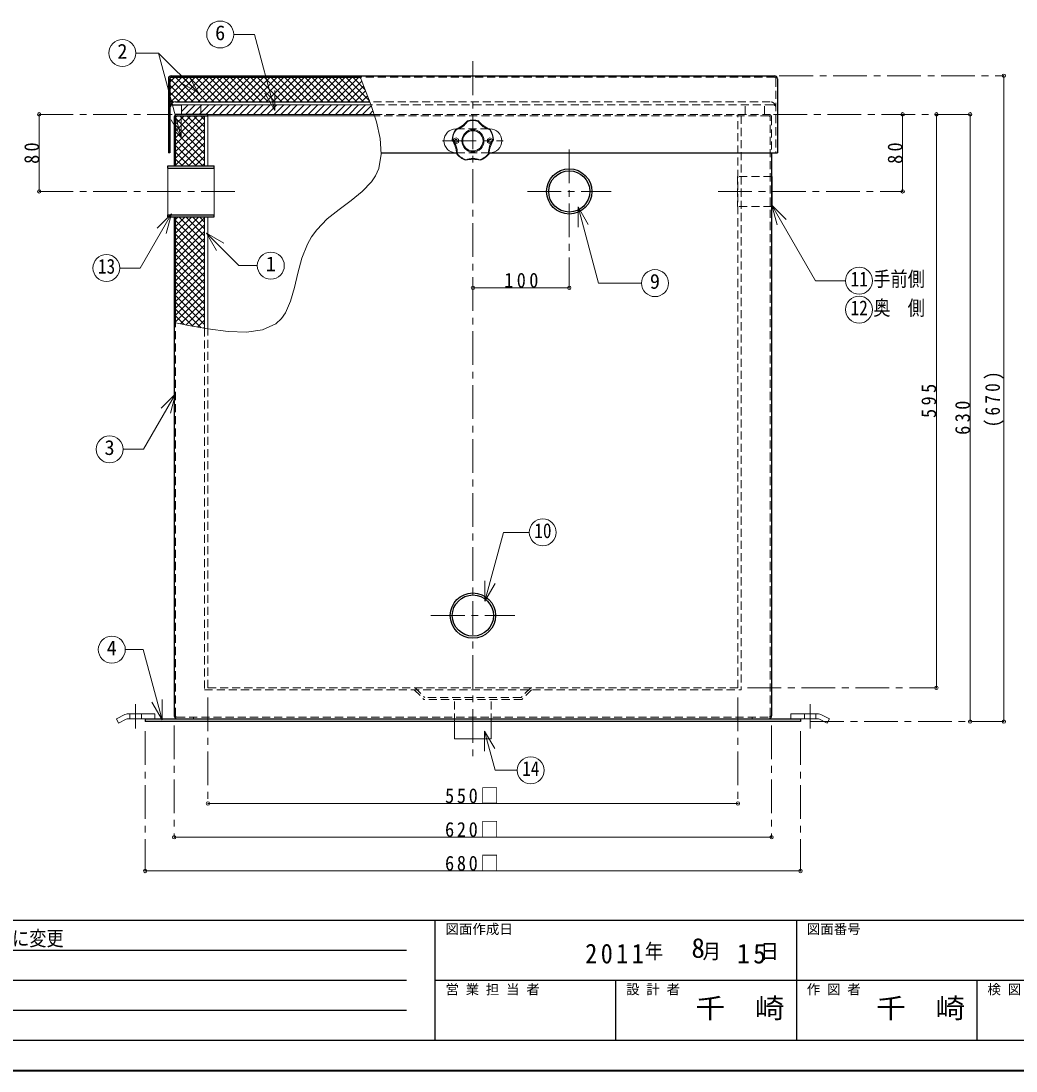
# Model space of a CAD drawing. Units: millimetres at full size, sheet at 1:7. Extents: x -1486 to 1349, y -951 to 1016.
# Drawn here: x -537 to 495, y -951 to 139 of the extents above; entities that cross this region are included whole.
import ezdxf
from ezdxf.enums import TextEntityAlignment as Align

# ---------------------------------------------------------------- set-up
doc = ezdxf.new("R2010")
doc.units = ezdxf.units.MM
doc.header["$LTSCALE"] = 7
doc.header["$PDMODE"] = 32
doc.header["$PDSIZE"] = 3.5
doc.linetypes.add('CHAIN1', pattern=[8, 5, -1, 1, -1])
doc.linetypes.add('DASHED1', pattern=[1.8, 1.2, -0.6])
doc.layers.add('0-0', color=7, linetype='Continuous', lineweight=18)
doc.styles.add('ＭＳ ゴシック', font='')
doc.styles.get('ＭＳ ゴシック').set_extended_font_data('MS Gothic')

msp = doc.modelspace()

# ---------------------------------------------------------------- linework, layer by layer
at = {"layer": '0-0'}
for p, q in [((-316.719, 124.678), (-295.029, 124.678)), ((-273.856, 45.659), (-295.029, 124.678)), ((-418.217, 105.432), (-394.621, 105.432)), ((-353.256, 64.067), (-394.621, 105.432)), ((-371.207, 18.048), (-394.621, 105.432)), ((-353.256, 64.067), (-363.756, 82.253)), ((-353.256, 64.067), (-371.442, 74.567)), ((-273.856, 45.659), (-273.856, 66.659)), ((-273.856, 45.659), (-284.356, 63.846)), ((-370.961, 41.839), (-370.961, 51.839)), ((-350.961, 41.839), (-350.961, 51.839)), ((-371.207, 18.048), (-381.707, 36.235)), ((-371.207, 18.048), (-371.207, 39.048)), ((-346.961, 40.339), (-346.961, -11.661)), ((-171.032, 41.839), (-343.461, 41.839)), ((-343.461, -11.661), (-343.461, 40.339)), ((-343.461, 40.339), (-170.544, 40.339)), ((-85.961, 26.839), (-84.895, 26.839)), ((-52.027, 26.839), (-50.961, 26.839)), ((-384.961, -62.461), (-384.961, -13.861)), ((-336.961, -62.461), (-336.961, -13.861)), ((241.539, -22.661), (242.039, -22.661)), ((242.039, -22.661), (242.039, -53.661)), ((40.648, -54.209), (51.148, -72.396)), ((40.648, -54.209), (40.648, -75.209)), ((241.539, -53.661), (242.039, -53.661)), ((241.765, -52.397), (256.615, -67.246)), ((241.765, -52.397), (247.201, -72.681)), ((241.765, -52.397), (287.018, -130.777)), ((-381.283, -61.513), (-413.669, -117.608)), ((-381.283, -61.513), (-396.132, -76.362)), ((-381.283, -61.513), (-386.718, -81.798)), ((-346.961, -64.661), (-346.961, -180.171)), ((-343.461, -180.812), (-343.461, -64.661)), ((-345.093, -81.393), (-326.906, -91.893)), ((-345.093, -81.393), (-334.593, -99.579)), ((-434.774, -117.608), (-413.669, -117.608)), ((287.018, -130.777), (318.34, -130.777)), ((-376.976, -247.976), (-410.293, -305.683)), ((-376.976, -247.976), (-391.825, -262.825)), ((-376.976, -247.976), (-382.411, -268.26)), ((-431.508, -305.683), (-410.293, -305.683)), ((-55.915, -463.108), (-55.915, -442.108)), ((-55.915, -463.108), (-45.415, -444.922)), ((-429.207, -513.459), (-410.598, -513.459)), ((-391.1, -586.227), (-410.598, -513.459)), ((-391.1, -586.227), (-391.1, -565.227)), ((-391.1, -586.227), (-401.6, -568.04)), ((-429.517, -580.689), (-438.461, -585.161)), ((-438.461, -585.161), (-436.225, -589.633)), ((-428.336, -585.689), (-436.225, -589.633)), ((-427.281, -580.161), (-398.461, -580.161)), ((-426.1, -585.161), (-408.461, -585.161)), ((-398.461, -580.161), (-398.461, -585.161)), ((-87.461, -606.161), (-87.461, -588.161)), ((-49.461, -606.161), (-49.461, -588.161)), ((261.539, -580.161), (261.539, -585.161)), ((290.359, -580.161), (261.539, -580.161)), ((289.178, -585.161), (271.539, -585.161)), ((291.415, -585.689), (299.303, -589.633)), ((292.595, -580.689), (301.539, -585.161)), ((301.539, -585.161), (299.303, -589.633)), ((-56.36, -597.993), (-45.86, -616.18)), ((-56.36, -597.993), (-56.36, -618.993)), ((-49.461, -606.161), (-87.461, -606.161))]:
    msp.add_line(p, q, dxfattribs=at)
at = {"layer": '0-0', "color": 4, "linetype": 'CHAIN1', "lineweight": 9}
for p, q in [((-68.461, 96.839), (-68.461, -624.161)), ((249.539, 81.839), (482.539, 81.839)), ((-518.461, 41.839), (-380.461, 41.839)), ((243.539, 41.839), (447.539, 41.839)), ((-99.961, 14.339), (-36.961, 14.339)), ((31.539, 5.339), (31.539, -138.161)), ((-518.461, -38.161), (-311.961, -38.161)), ((-11.961, -38.161), (75.039, -38.161)), ((186.039, -38.161), (377.539, -38.161)), ((-111.961, -478.161), (-24.961, -478.161)), ((216.539, -553.161), (412.539, -553.161)), ((-343.461, -563.161), (-343.461, -673.161)), ((206.539, -563.161), (206.539, -673.161)), ((-418.461, -570.161), (-418.461, -595.161)), ((281.539, -570.161), (281.539, -595.161)), ((281.539, -588.161), (482.539, -588.161)), ((-408.461, -598.161), (-408.461, -743.161)), ((-378.461, -592.161), (-378.461, -708.161)), ((241.539, -592.161), (241.539, -708.161)), ((271.539, -598.161), (271.539, -743.161))]:
    msp.add_line(p, q, dxfattribs=at)
at = {"layer": '0-0', "color": 5, "lineweight": 25}
for p, q in [((-384.461, 78.839), (-384.461, 1.839)), ((-382.961, 78.839), (-382.961, 1.839)), ((-381.461, 81.839), (244.539, 81.839)), ((-381.461, 80.339), (-185.351, 80.339)), ((247.539, 78.839), (247.539, 1.839)), ((-376.961, 54.839), (-175.409, 54.839)), ((-379.961, 51.839), (-370.961, 51.839)), ((-378.461, 38.839), (-378.461, -11.661)), ((-376.961, -11.661), (-376.961, 38.839)), ((-343.461, 41.839), (-375.461, 41.839)), ((-375.461, 40.339), (-343.461, 40.339)), ((-343.461, 40.339), (-343.461, 41.839)), ((-382.961, 1.839), (-384.461, 1.839)), ((-163.624, 1.839), (-85.353, 1.839)), ((-51.569, 1.839), (247.539, 1.839)), ((241.539, 1.839), (241.539, -582.161)), ((-384.961, -11.661), (-336.961, -11.661)), ((-384.961, -13.861), (-384.961, -11.661)), ((-384.961, -13.861), (-336.961, -13.861)), ((-336.961, -13.861), (-336.961, -11.661)), ((-384.961, -62.461), (-336.961, -62.461)), ((-384.961, -64.661), (-384.961, -62.461)), ((-384.961, -64.661), (-336.961, -64.661)), ((-378.461, -64.661), (-378.461, -582.161)), ((-376.961, -174.457), (-376.961, -64.661)), ((-336.961, -64.661), (-336.961, -62.461)), ((-408.461, -585.161), (-408.461, -588.161))]:
    msp.add_line(p, q, dxfattribs=at)
at = {"layer": '0-0', "color": 4, "lineweight": 9}
for p, q in [((-382.961, 53.901), (-356.522, 80.339)), ((-382.961, 60.972), (-363.593, 80.339)), ((-382.961, 68.043), (-370.665, 80.339)), ((-382.961, 75.114), (-377.736, 80.339)), ((-382.932, 79.13), (-358.641, 54.839)), ((-377.07, 80.339), (-351.57, 54.839)), ((-374.951, 54.839), (-349.451, 80.339)), ((-369.999, 80.339), (-344.499, 54.839)), ((-367.88, 54.839), (-342.38, 80.339)), ((-362.928, 80.339), (-337.428, 54.839)), ((-360.809, 54.839), (-335.309, 80.339)), ((-355.857, 80.339), (-330.357, 54.839)), ((-353.738, 54.839), (-328.238, 80.339)), ((-348.786, 80.339), (-323.286, 54.839)), ((-346.667, 54.839), (-321.167, 80.339)), ((-341.715, 80.339), (-316.215, 54.839)), ((-339.596, 54.839), (-314.096, 80.339)), ((-334.644, 80.339), (-309.144, 54.839)), ((-332.525, 54.839), (-307.025, 80.339)), ((-327.573, 80.339), (-302.073, 54.839)), ((-325.454, 54.839), (-299.954, 80.339)), ((-320.502, 80.339), (-295.002, 54.839)), ((-318.383, 54.839), (-292.883, 80.339)), ((-313.431, 80.339), (-287.931, 54.839)), ((-311.312, 54.839), (-285.812, 80.339)), ((-306.36, 80.339), (-280.86, 54.839)), ((-304.241, 54.839), (-278.741, 80.339)), ((-299.289, 80.339), (-273.789, 54.839)), ((-297.17, 54.839), (-271.67, 80.339)), ((-292.217, 80.339), (-266.717, 54.839)), ((-290.099, 54.839), (-264.599, 80.339)), ((-285.146, 80.339), (-259.646, 54.839)), ((-283.027, 54.839), (-257.527, 80.339)), ((-278.075, 80.339), (-252.575, 54.839)), ((-275.956, 54.839), (-250.456, 80.339)), ((-271.004, 80.339), (-245.504, 54.839)), ((-268.885, 54.839), (-243.385, 80.339)), ((-263.933, 80.339), (-238.433, 54.839)), ((-261.814, 54.839), (-236.314, 80.339)), ((-256.862, 80.339), (-231.362, 54.839)), ((-254.743, 54.839), (-229.243, 80.339)), ((-249.791, 80.339), (-224.291, 54.839)), ((-247.672, 54.839), (-222.172, 80.339)), ((-242.72, 80.339), (-217.22, 54.839)), ((-240.601, 54.839), (-215.101, 80.339)), ((-235.649, 80.339), (-210.149, 54.839)), ((-233.53, 54.839), (-208.03, 80.339)), ((-228.578, 80.339), (-203.078, 54.839)), ((-226.459, 54.839), (-200.959, 80.339)), ((-221.507, 80.339), (-196.007, 54.839)), ((-219.388, 54.839), (-193.888, 80.339)), ((-214.436, 80.339), (-188.936, 54.839)), ((-212.317, 54.839), (-186.817, 80.339)), ((-207.365, 80.339), (-181.865, 54.839)), ((-205.246, 54.839), (-183.743, 76.342)), ((-200.294, 80.339), (-175.79, 55.836)), ((-193.223, 80.339), (-180.17, 67.287)), ((-186.151, 80.339), (-184.812, 79)), ((482.539, 81.839), (482.539, -588.161)), ((-382.961, 72.088), (-365.712, 54.839)), ((-198.175, 54.839), (-181.713, 71.301)), ((-191.104, 54.839), (-179.751, 66.192)), ((-382.961, 65.017), (-372.784, 54.839)), ((-382.961, 57.946), (-379.356, 54.341)), ((-184.033, 54.839), (-177.795, 61.077)), ((-176.961, 54.839), (-175.838, 55.962)), ((-382.961, 50.875), (-382.694, 50.608)), ((-370.961, 44.688), (-363.809, 51.839)), ((-370.961, 51.759), (-370.88, 51.839)), ((-174.281, 51.839), (-370.961, 51.839)), ((-366.738, 41.839), (-356.738, 51.839)), ((-359.667, 41.839), (-349.667, 51.839)), ((-352.596, 41.839), (-342.596, 51.839)), ((-345.525, 41.839), (-335.525, 51.839)), ((-338.454, 41.839), (-328.454, 51.839)), ((-331.383, 41.839), (-321.383, 51.839)), ((-324.312, 41.839), (-314.312, 51.839)), ((-317.241, 41.839), (-307.241, 51.839)), ((-310.17, 41.839), (-300.17, 51.839)), ((-303.099, 41.839), (-293.099, 51.839)), ((-296.027, 41.839), (-286.027, 51.839)), ((-288.956, 41.839), (-278.956, 51.839)), ((-281.885, 41.839), (-271.885, 51.839)), ((-274.814, 41.839), (-264.814, 51.839)), ((-267.743, 41.839), (-257.743, 51.839)), ((-260.672, 41.839), (-250.672, 51.839)), ((-253.601, 41.839), (-243.601, 51.839)), ((-246.53, 41.839), (-236.53, 51.839)), ((-239.459, 41.839), (-229.459, 51.839)), ((-232.388, 41.839), (-222.388, 51.839)), ((-225.317, 41.839), (-215.317, 51.839)), ((-218.246, 41.839), (-208.246, 51.839)), ((-211.175, 41.839), (-201.175, 51.839)), ((-204.104, 41.839), (-194.104, 51.839)), ((-197.033, 41.839), (-187.033, 51.839)), ((-189.961, 41.839), (-179.961, 51.839)), ((-182.89, 41.839), (-173.94, 50.79)), ((-175.819, 41.839), (-172.206, 45.453)), ((-518.461, 41.839), (-518.461, -38.161)), ((-376.961, 10.403), (-347.025, 40.339)), ((-376.961, 17.474), (-354.096, 40.339)), ((-376.961, 24.546), (-361.167, 40.339)), ((-376.961, 31.617), (-368.238, 40.339)), ((-376.961, 38.688), (-375.309, 40.339)), ((-376.961, 37.804), (-346.961, 7.804)), ((-376.961, 3.332), (-346.961, 33.332)), ((-372.426, 40.339), (-346.961, 14.875)), ((-365.355, 40.339), (-346.961, 21.946)), ((-358.284, 40.339), (-346.961, 29.017)), ((-351.212, 40.339), (-346.961, 36.088)), ((377.539, 41.839), (377.539, -38.161)), ((412.539, 41.839), (412.539, -553.161)), ((447.539, 41.839), (447.539, -588.161)), ((-376.961, 30.732), (-346.961, 0.732)), ((-376.961, -3.739), (-346.961, 26.261)), ((-376.961, 23.661), (-346.961, -6.339)), ((-376.961, -10.81), (-346.961, 19.19)), ((-376.961, 16.59), (-348.71, -11.661)), ((-370.741, -11.661), (-346.961, 12.119)), ((-376.961, 9.519), (-355.781, -11.661)), ((-376.961, 2.448), (-362.852, -11.661)), ((-363.67, -11.661), (-346.961, 5.048)), ((-376.961, -4.623), (-369.923, -11.661)), ((-356.599, -11.661), (-346.961, -2.023)), ((-349.527, -11.661), (-346.961, -9.094)), ((-376.961, -88.592), (-353.03, -64.661)), ((-376.961, -81.52), (-360.101, -64.661)), ((-376.961, -74.449), (-367.172, -64.661)), ((-376.961, -67.378), (-374.243, -64.661)), ((-373.492, -64.661), (-346.961, -91.191)), ((-366.421, -64.661), (-346.961, -84.12)), ((-359.35, -64.661), (-346.961, -77.049)), ((-352.278, -64.661), (-346.961, -69.978)), ((-376.961, -95.663), (-346.961, -65.663)), ((-376.961, -68.263), (-346.961, -98.263)), ((-376.961, -102.734), (-346.961, -72.734)), ((-376.961, -75.334), (-346.961, -105.334)), ((-376.961, -109.805), (-346.961, -79.805)), ((-376.961, -82.405), (-346.961, -112.405)), ((-376.961, -116.876), (-346.961, -86.876)), ((-376.961, -89.476), (-346.961, -119.476)), ((-376.961, -123.947), (-346.961, -93.947)), ((-376.961, -96.547), (-346.961, -126.547)), ((-376.961, -131.018), (-346.961, -101.018)), ((-376.961, -103.618), (-346.961, -133.618)), ((-376.961, -138.089), (-346.961, -108.089)), ((-376.961, -110.689), (-346.961, -140.689)), ((-376.961, -145.16), (-346.961, -115.16)), ((-376.961, -117.76), (-346.961, -147.76)), ((-376.961, -152.231), (-346.961, -122.231)), ((-376.961, -124.831), (-346.961, -154.831)), ((-376.961, -159.302), (-346.961, -129.302)), ((-376.961, -131.902), (-346.961, -161.902)), ((-376.961, -166.373), (-346.961, -136.373)), ((-376.961, -138.973), (-346.961, -168.973)), ((31.539, -138.161), (-68.461, -138.161)), ((-376.961, -173.444), (-346.961, -143.444)), ((-376.961, -146.044), (-346.961, -176.044)), ((-371.919, -175.473), (-346.961, -150.515)), ((-376.961, -153.115), (-350.567, -179.509)), ((-376.961, -160.186), (-359.229, -177.919)), ((-366.034, -176.659), (-346.961, -157.587)), ((-376.961, -167.257), (-367.944, -176.274)), ((-360.068, -177.765), (-346.961, -164.658)), ((-354.094, -178.861), (-346.961, -171.729)), ((-376.961, -174.329), (-376.8, -174.49)), ((-348.12, -179.958), (-346.961, -178.8)), ((-343.461, -673.161), (206.539, -673.161)), ((-378.461, -708.161), (241.539, -708.161)), ((-408.461, -743.161), (271.539, -743.161))]:
    msp.add_line(p, q, dxfattribs=at)
at = {"layer": '0-0', "linetype": 'DASHED1'}
for p, q in [((244.539, 80.339), (-185.351, 80.339)), ((246.039, 78.839), (246.039, 1.839)), ((240.039, 54.839), (-175.409, 54.839)), ((243.039, 51.839), (-174.281, 51.839)), ((-171.032, 41.839), (238.539, 41.839)), ((238.539, 40.339), (-170.544, 40.339)), ((206.539, -553.161), (206.539, 41.839)), ((210.039, 40.339), (210.039, -555.161)), ((240.039, -582.161), (240.039, 38.839)), ((241.539, 38.839), (241.539, 1.839)), ((-51.569, 1.839), (-85.353, 1.839)), ((-376.961, -582.161), (-376.961, -174.457)), ((-346.961, -180.171), (-346.961, -555.161)), ((-343.461, -553.161), (-343.461, -180.812)), ((-346.961, -555.161), (210.039, -555.161)), ((-343.461, -553.161), (206.539, -553.161)), ((-375.461, -583.661), (238.539, -583.661)), ((-358.461, -583.661), (-358.461, -585.161)), ((221.539, -583.661), (221.539, -585.161))]:
    msp.add_line(p, q, dxfattribs=at)
at = {"layer": '0-0', "color": 4, "linetype": 'DASHED1', "lineweight": 9}
for p, q in [((214.039, 41.839), (214.039, 51.839)), ((234.039, 41.839), (234.039, 51.839)), ((-52.027, 26.839), (-84.895, 26.839)), ((-88.461, 16.089), (-85.961, 17.339)), ((-88.461, 16.089), (-88.461, 12.589)), ((-85.961, 11.339), (-88.461, 12.589)), ((-85.961, 17.339), (-83.461, 16.089)), ((-83.461, 12.589), (-85.961, 11.339)), ((-83.461, 16.089), (-83.461, 12.589)), ((-50.961, 17.339), (-53.461, 16.089)), ((-53.461, 16.089), (-53.461, 12.589)), ((-53.461, 12.589), (-50.961, 11.339)), ((-48.461, 16.089), (-50.961, 17.339)), ((-50.961, 11.339), (-48.461, 12.589)), ((-48.461, 16.089), (-48.461, 12.589)), ((241.539, -53.661), (206.039, -53.661)), ((-129.289, -555.161), (-119.289, -565.161)), ((-128.461, -553.161), (-118.461, -563.161)), ((-8.461, -553.161), (-18.461, -563.161)), ((-7.632, -555.161), (-17.632, -565.161)), ((-17.632, -565.161), (-119.289, -565.161)), ((-18.461, -563.161), (-118.461, -563.161)), ((-87.461, -588.161), (-87.461, -563.161)), ((-49.461, -588.161), (-49.461, -563.161)), ((-424.461, -580.161), (-424.461, -585.161)), ((-412.461, -580.161), (-412.461, -585.161)), ((275.539, -580.161), (275.539, -585.161)), ((287.539, -580.161), (287.539, -585.161))]:
    msp.add_line(p, q, dxfattribs=at)
at = {"layer": '0-0', "color": 6, "lineweight": 25}
for p, q in [((-1454.461, -794.161), (1317.539, -794.161)), ((-107.461, -919.161), (-107.461, -794.161)), ((267.539, -794.161), (267.539, -919.161)), ((-787.461, -825.411), (-137.461, -825.411)), ((-137.461, -856.661), (-787.461, -856.661)), ((1317.539, -856.661), (-107.461, -856.661)), ((80.039, -919.161), (80.039, -856.661)), ((455.039, -919.161), (455.039, -856.661)), ((-137.461, -887.911), (-787.461, -887.911)), ((1317.539, -919.161), (-1454.461, -919.161))]:
    msp.add_line(p, q, dxfattribs=at)
at = {"layer": '0-0', "color": 1, "lineweight": 40}
msp.add_line((1349.039, -950.661), (-1485.961, -950.661), dxfattribs=at)
at = {"layer": '0-0'}
for points in [[(-185.955, 81.839), (-181.545, 70.882), (-174.389, 52.174), (-168.477, 33.976), (-164.594, 16.611), (-163.529, 0.403), (-166.068, -14.326), (-169.501, -22.064), (-173.757, -28.279), (-183.375, -38.143), (-194.948, -47.437), (-207.392, -56.754), (-219.621, -66.685), (-230.552, -77.825), (-235.87, -85.073), (-240.192, -92.889), (-245.848, -107.515), (-250.027, -122.836), (-253.651, -137.97), (-257.645, -152.033), (-262.932, -164.143), (-266.954, -169.924), (-273.14, -175.571), (-286.731, -181.745), (-303.443, -184.123), (-322.593, -183.534), (-343.501, -180.806), (-365.485, -176.77), (-378.461, -174.155)], [(40.648, -54.209), (61.832, -133.269), (106.481, -133.269)], [(-345.093, -81.393), (-311.362, -115.124), (-292.172, -115.124)], [(-55.915, -463.108), (-36.827, -391.872), (-9.933, -391.872)], [(-56.36, -597.993), (-45.454, -638.695), (-22.531, -638.695)]]:
    msp.add_lwpolyline(points, dxfattribs=at)
at = {"layer": '0-0', "color": 4, "linetype": 'DASHED1', "lineweight": 9}
msp.add_lwpolyline([(241.539, -22.661), (206.039, -22.661), (206.039, -53.661)], dxfattribs=at)
at = {"layer": '0-0', "color": 5, "lineweight": 25}
msp.add_lwpolyline([(-408.461, -585.161), (271.539, -585.161), (271.539, -588.161), (-408.461, -588.161)], dxfattribs=at)
at = {"layer": '0-0'}
for centre, radius in [((-330.719, 124.678), 14), ((-432.217, 105.432), 14), ((-68.461, 14.339), 10.5), ((-448.774, -117.608), 14), ((-278.172, -115.124), 14), ((120.481, -133.269), 14), ((332.34, -130.777), 14), ((332.34, -160.777), 14), ((-445.508, -305.683), 14), ((4.067, -391.872), 14), ((-443.207, -513.459), 14), ((-8.531, -638.695), 14)]:
    msp.add_circle(centre, radius, dxfattribs=at)
at = {"layer": '0-0', "color": 4, "lineweight": 9}
msp.add_circle((-68.461, 14.339), 11.5, dxfattribs=at)
at = {"layer": '0-0', "color": 4, "linetype": 'DASHED1', "lineweight": 9}
for centre in [(-85.961, 14.339), (-50.961, 14.339)]:
    msp.add_circle(centre, 1.5, dxfattribs=at)
at = {"layer": '0-0', "color": 5, "lineweight": 25}
for centre, radius in [((31.539, -38.161), 23.5), ((31.539, -38.161), 21.35), ((-68.461, -478.161), 23.5), ((-68.461, -478.161), 21.35)]:
    msp.add_circle(centre, radius, dxfattribs=at)
for centre, radius, start, end in [((-381.461, 78.839), 3, 90, 180), ((-381.461, 78.839), 1.5, 90, 180), ((244.539, 78.839), 3, 0, 90), ((-376.961, 48.839), 6, 90, 180), ((-379.961, 48.839), 3, 90, 180), ((-375.461, 38.839), 3, 90, 180), ((-375.461, 38.839), 1.5, 90, 180), ((-375.461, -582.161), 3, 180, 270), ((238.539, -582.161), 3, 270, 0)]:
    msp.add_arc(centre, radius, start, end, dxfattribs=at)
at = {"layer": '0-0', "linetype": 'DASHED1'}
for centre, radius, start, end in [((244.539, 78.839), 1.5, 0, 90), ((240.039, 48.839), 6, 0, 90), ((243.039, 48.839), 3, 0, 90), ((238.539, 38.839), 3, 0, 90), ((238.539, 38.839), 1.5, 0, 90), ((-375.461, -582.161), 1.5, 180, 270), ((238.539, -582.161), 1.5, 270, 0)]:
    msp.add_arc(centre, radius, start, end, dxfattribs=at)
at = {"layer": '0-0'}
for centre, radius, start, end in [((-97.302, 54.036), 29.893, 291.41115, 320.58885), ((-90.212, 44.278), 18.831, 283.0119, 328.9881), ((-68.461, 14.339), 21.5, 74.5, 105.5), ((-68.461, 14.339), 21, 74.5, 105.5), ((-46.709, 44.278), 18.831, 211.0119, 256.9881), ((-39.62, 54.036), 29.893, 219.41115, 248.58885), ((-85.961, 14.339), 12.5, 90, 270), ((-68.461, 14.339), 21.5, 146.5, 177.5), ((-68.461, 14.339), 21, 146.5, 177.5), ((-50.961, 14.339), 12.5, 270, 90), ((-68.461, 14.339), 21, 2.5, 33.5), ((-68.461, 14.339), 21.5, 2.5, 33.5), ((-115.127, -0.823), 29.893, 3.41115, 32.58885), ((-103.656, 2.904), 18.831, 355.0119, 40.9881), ((-33.266, 2.904), 18.831, 139.0119, 184.9881), ((-21.795, -0.823), 29.893, 147.41115, 176.58885), ((-68.461, 14.339), 21.5, 218.5, 249.5), ((-68.461, 14.339), 21, 218.5, 249.5), ((-68.461, 14.339), 21, 290.5, 321.5), ((-68.461, 14.339), 21.5, 290.5, 321.5), ((-68.461, -34.728), 29.893, 75.41115, 104.58885), ((-68.461, -22.667), 18.831, 67.0119, 112.9881), ((-427.281, -585.161), 5, 90, 116.56505), ((-426.1, -590.161), 5, 90, 116.56505), ((289.178, -590.161), 5, 63.43495, 90), ((290.359, -585.161), 5, 63.43495, 90)]:
    msp.add_arc(centre, radius, start, end, dxfattribs=at)
at = {"layer": '0-0', "color": 4}
for p in [(482.539, 81.839), (-518.461, 41.839), (377.539, 41.839), (412.539, 41.839), (447.539, 41.839), (-518.461, -38.161), (377.539, -38.161), (-68.461, -138.161), (31.539, -138.161), (412.539, -553.161), (447.539, -588.161), (482.539, -588.161), (-343.461, -673.161), (206.539, -673.161), (-378.461, -708.161), (241.539, -708.161), (-408.461, -743.161), (271.539, -743.161)]:
    msp.add_point(p, dxfattribs=at)

# ---------------------------------------------------------------- texts
at = {"layer": '0-0', "style": 'ＭＳ ゴシック'}
for s, height, p in [('6', 15.4, (-335.969, 114.178)), ('2', 15.4, (-437.467, 94.932)), ('1', 15.4, (-283.422, -125.624)), ('9', 15.4, (115.231, -143.769)), ('3', 15.4, (-450.758, -316.183)), ('4', 15.4, (-448.457, -523.959)), ('図面作成日', 10.26, (-96.961, -811.661)), ('図面番号', 10.26, (278.039, -811.661)), ('8', 20.53, (158.339, -839.411)), ('営 業 担 当 者', 10.26, (-96.961, -874.161)), ('設 計 者', 10.26, (90.539, -874.161)), ('作 図 者', 10.26, (278.039, -874.161)), ('検 図 者', 10.26, (465.539, -874.161))]:
    msp.add_text(s, height=height, dxfattribs=at).set_placement(p, align=Align.BOTTOM_LEFT)
for s, height, width, p in [('13', 15.4, 0.85, (-457.524, -128.108)), ('手前側', 15.4, 0.85, (347.09, -141.277)), ('11', 15.4, 0.85, (323.59, -141.277)), ('12', 15.4, 0.85, (323.59, -171.277)), ('奥\u3000側', 15.4, 0.85, (347.09, -171.277)), ('10', 15.4, 0.85, (-4.683, -402.372)), ('14', 15.4, 0.85, (-17.281, -649.195)), ('2010,07,18 ⑦ ﾉﾌﾞｽﾀｰ付2ヶ所に変更', 15.4, 0.85, (-787.461, -825.411)), ('千\u3000崎', 20.53, 1.1, (162.539, -901.911)), ('千\u3000崎', 20.53, 1.1, (350.039, -901.911))]:
    msp.add_text(s, height=height, dxfattribs=dict(at, width=width)).set_placement(p, align=Align.BOTTOM_LEFT)
at = {"layer": '0-0', "char_height": 15.4, "attachment_point": 7, "rotation": 90, "style": 'ＭＳ ゴシック'}
for s, insert in [('\\T1.36;\\W0.9;80', (-518.461, -9.536)), ('\\T1.36;\\W0.9;80', (377.539, -9.536)), ('\\T1.38;\\W0.85;(670)', (482.539, -282.911)), ('\\T1.38;\\W0.9;595', (412.539, -273.161)), ('\\T1.38;\\W0.9;630', (447.539, -290.661))]:
    msp.add_mtext(s, dxfattribs=dict(at, insert=insert))
at = {"layer": '0-0', "attachment_point": 7, "style": 'ＭＳ ゴシック'}
for s, insert, char_height in [('\\T1.38;\\W0.9;100', (-35.961, -138.161), 15.4), ('\\T1.3;\\W0.9;550□', (-97.336, -673.161), 15.4), ('\\T1.3;\\W0.9;620□', (-97.336, -708.161), 15.4), ('\\T1.3;\\W0.9;680□', (-97.336, -743.161), 15.4), ('\\T1.27;\\W0.9;年\\~\\~\\~月\\~\\~\\~日', (110.039, -835.911), 15.4), ('\\T1.28;\\W0.9;2011', (48.089, -839.411), 20.53), ('\\T1.27;\\W0.95;15', (205.589, -839.411), 20.53)]:
    msp.add_mtext(s, dxfattribs=dict(at, insert=insert, char_height=char_height))

doc.saveas('drawing.dxf')
